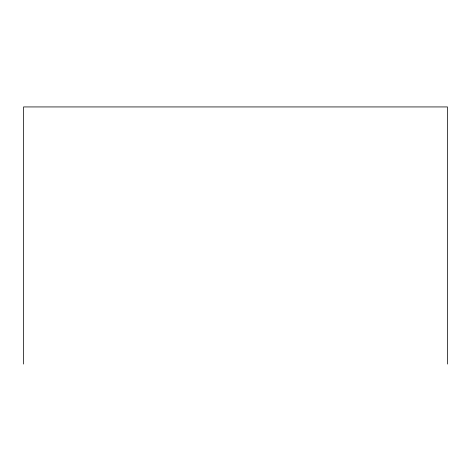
<?xml version="1.0" encoding="UTF-8"?>
<svg xmlns="http://www.w3.org/2000/svg" width="471" height="471" viewBox="0 0 471 471"><rect width="100%" height="100%" fill="white"/><g stroke="black" fill="none" stroke-linecap="round" stroke-linejoin="round"><path stroke-width="0.71" d="M447.45 364.065L447.45 106.935L23.55 106.935L23.55 364.065"/></g></svg>
